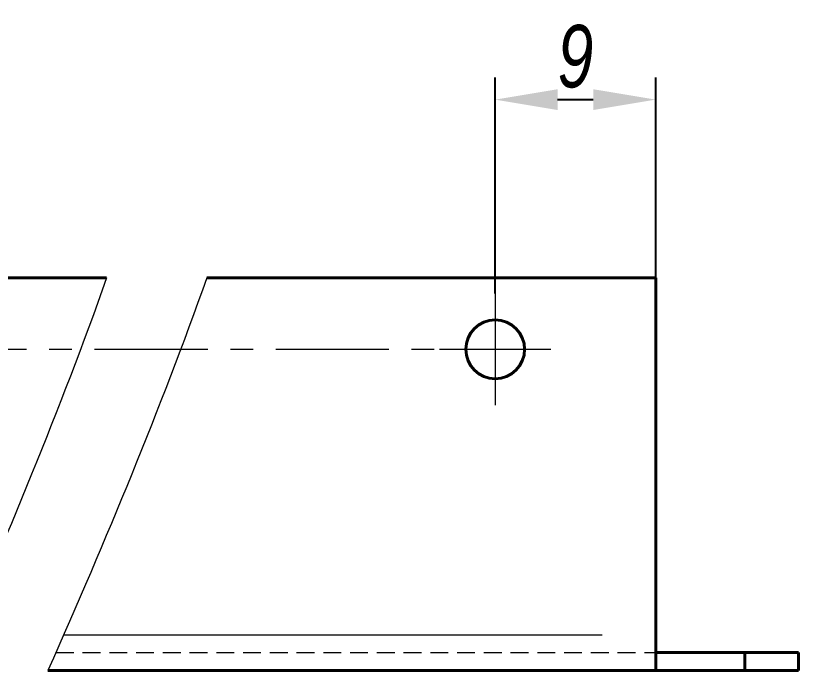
# Model space of a CAD drawing. Header units: millimetres. Extents: x 12064 to 35004, y -6103 to -2658.
# Drawn here: x 27856.5 to 27900.4, y -2953.14 to -2916.43 of the extents above; entities that cross this region are included whole.
import ezdxf

# ---------------------------------------------------------------- set-up
doc = ezdxf.new("R2010")
doc.units = ezdxf.units.MM
doc.linetypes.add('LT_03', pattern=[20.32, 12.7, -2.54, 2.54, -2.54])
doc.linetypes.add('LT_05', pattern=[3, 2, -1])
for name, color, linetype, lineweight in [('Layer_01', 5, 'LT_05', 15), ('Layer_05', 7, 'Continuous', 40), ('Layer_10', 1, 'Continuous', 15), ('Layer_11', 6, 'Continuous', 15), ('Layer_12', 1, 'LT_03', 15)]:
    doc.layers.add(name, color=color, linetype=linetype, lineweight=lineweight)
doc.styles.add('Style_01', font='ARIALNI.TTF', dxfattribs={"width": 0.9, "height": 3.5})
doc.dimstyles.new('DimStyle_01', dxfattribs={"dimtxt": 3.5, "dimasz": 3.5, "dimexe": 1.25, "dimexo": 0, "dimtad": 1, "dimdec": 1, "dimtxsty": 'Style_01', "dimcen": 2.5, "dimazin": 3, "dimtfac": 1, "dimtdec": 1, "dimtmove": 0, "dimatfit": 3})

# ---------------------------------------------------------------- blocks, each defined once
blk = doc.blocks.new('*D812')
at = {"layer": 'Defpoints', "color": 0, "ltscale": 0.5}
for p in [(27892.395, -2921.138), (27883.395, -2932.014), (27892.395, -2932.014)]:
    blk.add_point(p, dxfattribs=at)
at = {"layer": 'Layer_10', "color": 0, "lineweight": -2, "ltscale": 0.5}
for p, q in [((27883.395, -2932.014), (27883.395, -2919.888)), ((27892.395, -2932.014), (27892.395, -2919.888)), ((27886.895, -2921.138), (27888.895, -2921.138))]:
    blk.add_line(p, q, dxfattribs=at)
at = {"layer": 'Layer_10', "color": 0, "ltscale": 0.5}
for points in [[(27886.895, -2920.555), (27886.895, -2921.721), (27883.395, -2921.138)], [(27888.895, -2920.555), (27888.895, -2921.721), (27892.395, -2921.138)]]:
    blk.add_solid(points, dxfattribs=at)
at = {"layer": 'Layer_10', "color": 0, "ltscale": 0.5, "insert": (27887.895, -2918.726), "char_height": 3.5, "attachment_point": 5, "style": 'Style_01'}
blk.add_mtext('9', dxfattribs=at)

msp = doc.modelspace()

# ---------------------------------------------------------------- linework, layer by layer
at = {"layer": 'Layer_01', "ltscale": 0.5}
msp.add_line((27858.76, -2952.138), (27892.395, -2952.138), dxfattribs=at)
at = {"layer": 'Layer_05'}
for p, q in [((27861.608, -2931.138), (27831.188, -2931.138)), ((27892.395, -2931.138), (27867.221, -2931.138)), ((27892.395, -2931.138), (27892.395, -2949.138)), ((27892.395, -2953.138), (27892.395, -2949.138)), ((27892.395, -2952.138), (27895.395, -2952.138)), ((27897.395, -2952.138), (27895.395, -2952.138)), ((27897.395, -2953.138), (27897.395, -2952.138)), ((27897.395, -2952.138), (27900.395, -2952.138)), ((27900.395, -2952.138), (27900.395, -2953.138)), ((27858.317, -2953.138), (27892.395, -2953.138)), ((27895.395, -2953.138), (27892.395, -2953.138)), ((27895.395, -2953.138), (27897.395, -2953.138)), ((27900.395, -2953.138), (27897.395, -2953.138))]:
    msp.add_line(p, q, dxfattribs=at)
msp.add_circle((27883.395, -2935.138), 1.65, dxfattribs=at)
at = {"layer": 'Layer_11', "ltscale": 0.5}
msp.add_line((27859.201, -2951.138), (27889.395, -2951.138), dxfattribs=at)
for points in [[(27861.608, -2931.138), (27858.996, -2938.483), (27855.961, -2945.814), (27852.703, -2953.138)], [(27867.221, -2931.138), (27864.609, -2938.483), (27861.575, -2945.814), (27858.317, -2953.138)]]:
    msp.add_open_spline(points, degree=3, dxfattribs=at)
at = {"layer": 'Layer_12', "ltscale": 0.5}
for p, q in [((27883.395, -2932.014), (27883.395, -2938.261)), ((27850.767, -2935.138), (27883.035, -2935.138)), ((27880.272, -2935.138), (27886.519, -2935.138))]:
    msp.add_line(p, q, dxfattribs=at)

# ---------------------------------------------------------------- dimensions: what is measured, and where the dimension line sits
at = {"layer": 'Layer_10', "ltscale": 0.5}
dim = msp.add_linear_dim(base=(27892.395, -2921.138), p1=(27883.395, -2932.014), p2=(27892.395, -2932.014), dimstyle='DimStyle_01', dxfattribs=at)
dim.commit()
dim.dimension.update_dxf_attribs({"geometry": '*D812', "text_midpoint": (27887.895, -2918.726)})

doc.saveas('drawing.dxf')
